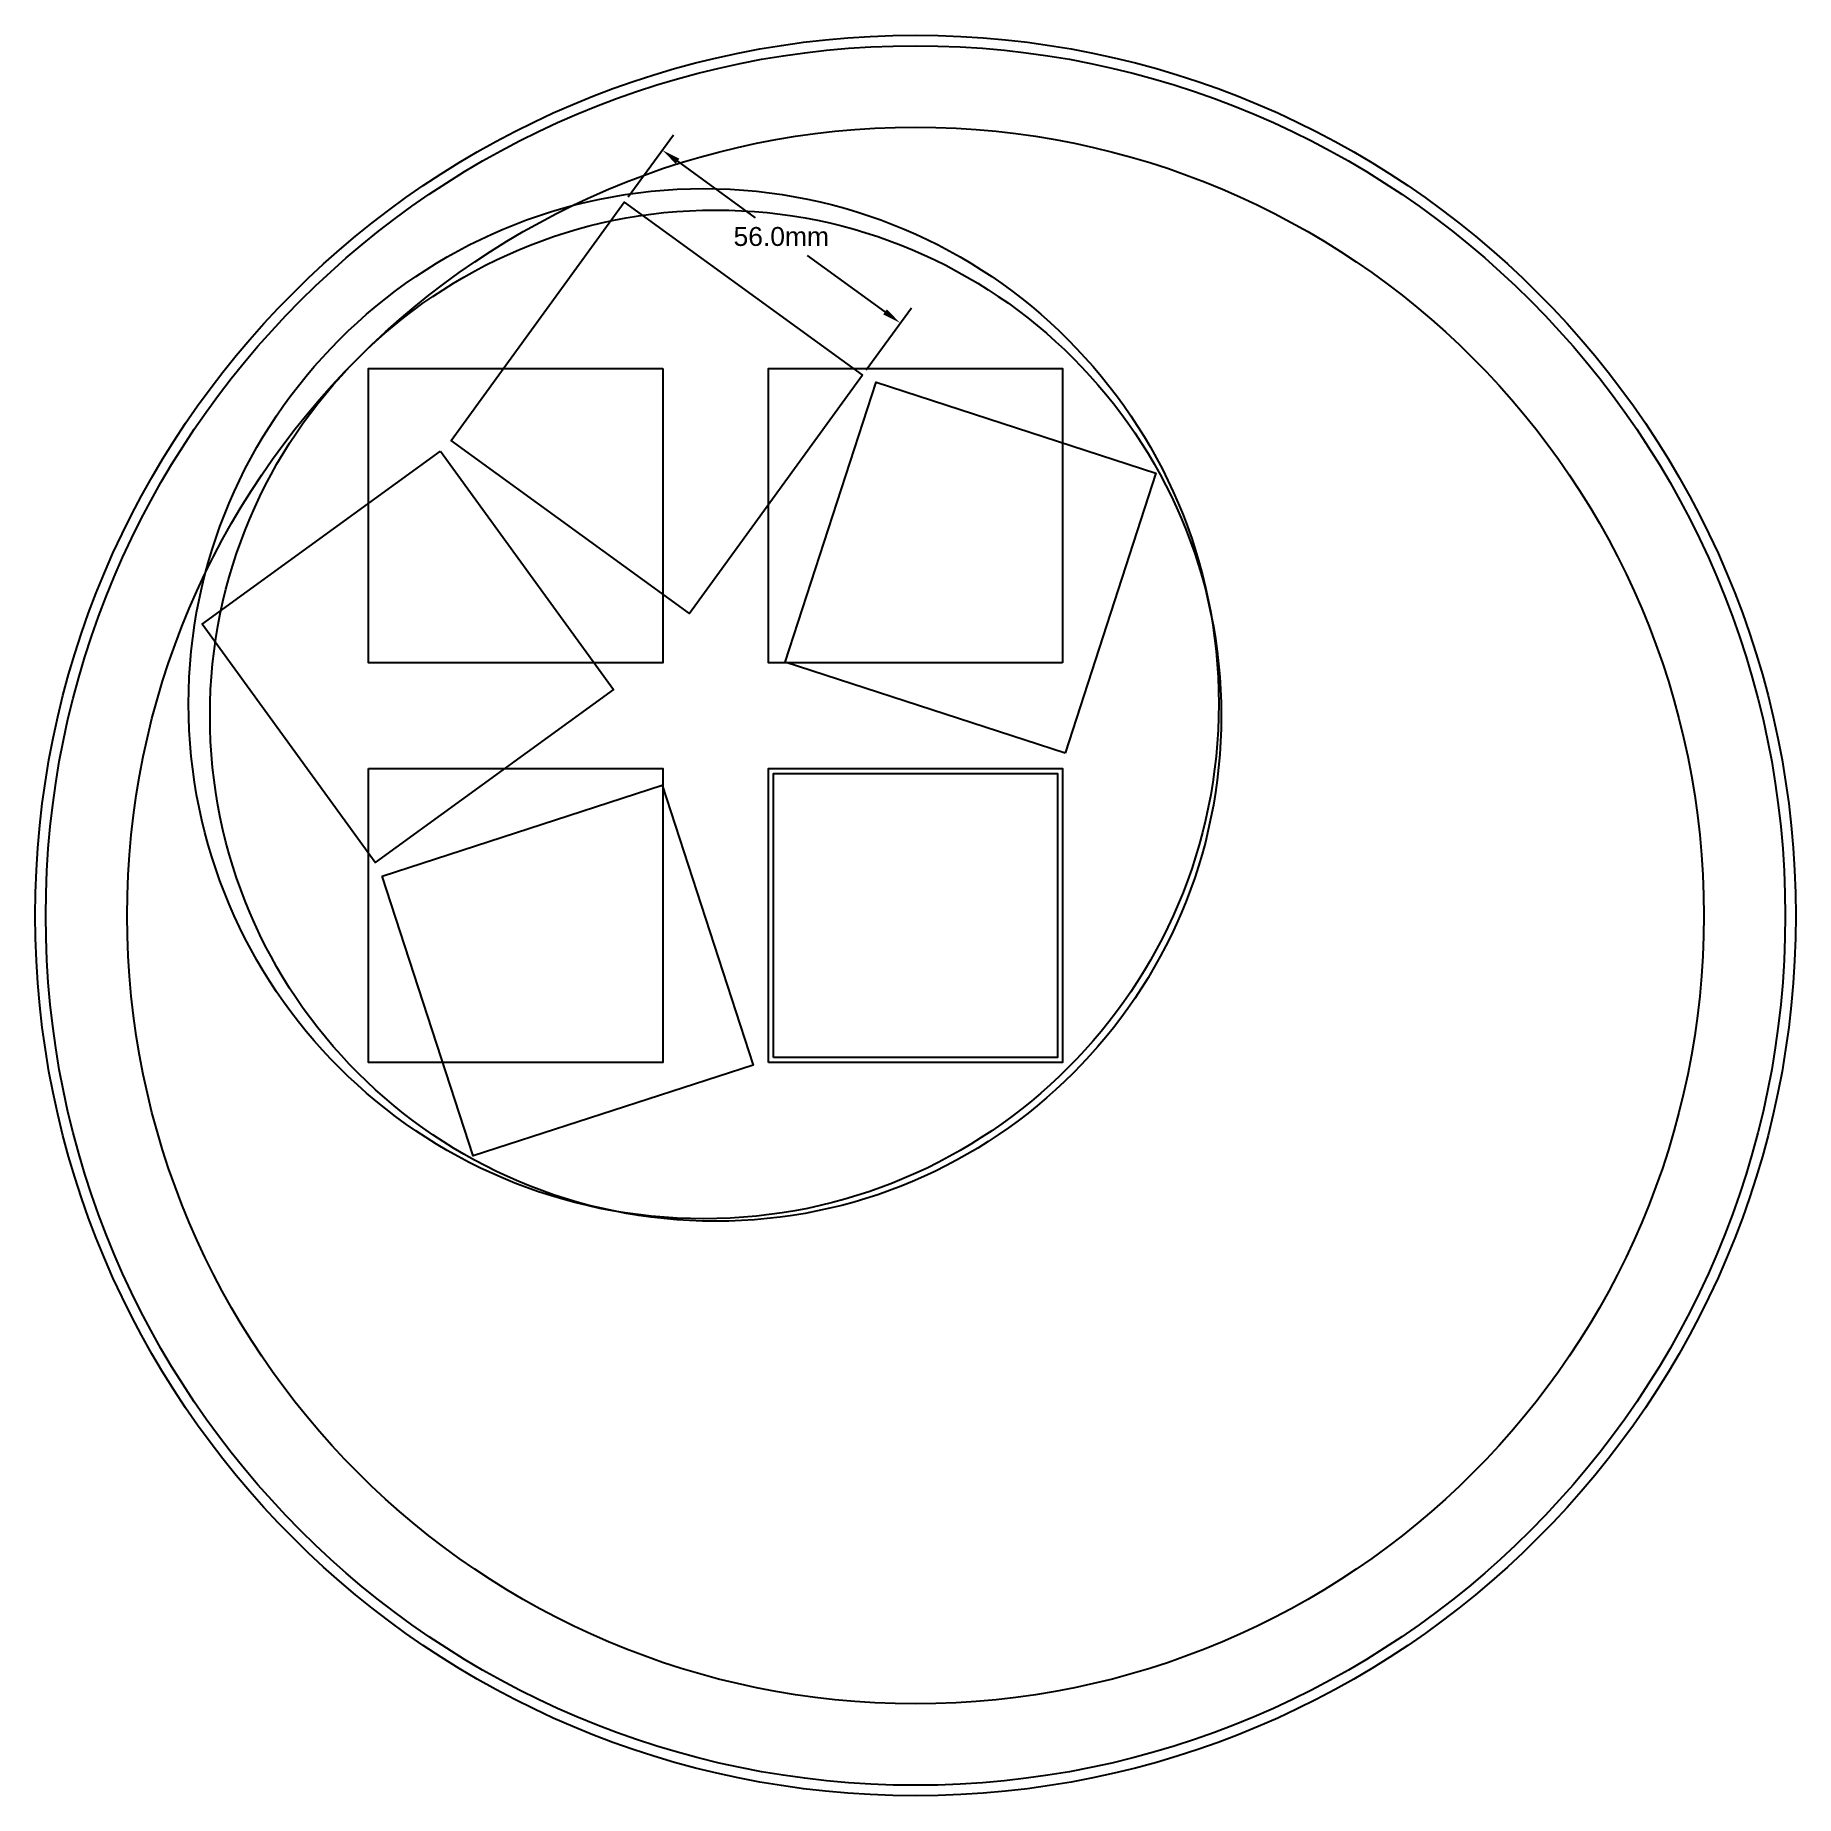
# Model space of a CAD drawing. Extents: x 12 to 347, y 14 to 349.
import ezdxf

# ---------------------------------------------------------------- set-up
doc = ezdxf.new("R2010")
doc.units = 0
doc.header["$MEASUREMENT"] = 0
doc.layers.get('Defpoints').update_dxf_attribs({"linetype": 'CONTINUOUS'})
for name, color, linetype in [('constants', 7, 'CONTINUOUS'), ('dims', 3, 'CONTINUOUS'), ('five', 1, 'CONTINUOUS'), ('four', 4, 'CONTINUOUS')]:
    doc.layers.add(name, color=color, linetype=linetype)
doc.styles.get("Standard").update_dxf_attribs({"font": 'ARIAL.TTF'})
doc.dimstyles.get("Standard").update_dxf_attribs({"dimtxt": 0.18, "dimasz": 0.18, "dimexe": 0.18, "dimexo": 0.0625, "dimgap": 0.09, "dimtad": 0, "dimtih": 1, "dimtoh": 1, "dimdec": 4, "dimzin": 0, "dimdsep": 46, "dimtxsty": 'Standard', "dimcen": 0.09, "dimadec": 0, "dimazin": 0, "dimtfac": 1, "dimtdec": 4, "dimtofl": 0, "dimtmove": 0, "dimatfit": 3, "dimfxl": 1, "dimtolj": 1, "dimtzin": 0, "dimarcsym": 0})

# ---------------------------------------------------------------- blocks, each defined once
blk = doc.blocks.new('*D2')
at = {"layer": 'Defpoints', "color": 0}
for p in [(123.95, 316.91), (176.47, 293.93), (169.25, 283.99)]:
    blk.add_point(p, dxfattribs=at)
at = {"layer": 'dims', "color": 0, "linetype": 'ByBlock', "lineweight": -2}
for p, q in [((124.68, 317.92), (133.29, 329.75)), ((134.08, 324.73), (148.87, 313.98)), ((173.56, 296.04), (158.78, 306.78)), ((169.99, 285), (178.59, 296.84))]:
    blk.add_line(p, q, dxfattribs=at)
at = {"layer": 'dims', "color": 0}
for points in [[(134.43, 325.21), (133.73, 324.24), (131.17, 326.84)], [(173.21, 295.56), (173.91, 296.53), (176.47, 293.93)]]:
    blk.add_solid(points, dxfattribs=at)
at = {"layer": 'dims', "color": 0, "linetype": 'ByBlock', "insert": (153.82, 310.38), "char_height": 3.6, "attachment_point": 5}
blk.add_mtext('\\A1;56.0mm', dxfattribs=at)

msp = doc.modelspace()

# ---------------------------------------------------------------- linework, layer by layer
at = {"layer": 'constants', "linetype": 'ByBlock'}
for points in [[(151.36, 153.2), (151.36, 209.2), (207.36, 209.2), (207.36, 153.2)], [(152.36, 154.2), (152.36, 208.2), (206.36, 208.2), (206.36, 154.2)]]:
    msp.add_lwpolyline(points, close=True, dxfattribs=at)
at = {"layer": 'constants', "color": 0}
for radius in [167.5, 165.5]:
    msp.add_circle((179.36, 181.2, 252.5), radius, dxfattribs=at)
at = {"layer": 'constants', "linetype": 'ByBlock'}
msp.add_circle((179.36, 181.2), 150, dxfattribs=at)
at = {"layer": 'five', "linetype": 'ByBlock'}
for points in [[(169.25, 283.99), (136.34, 238.68), (91.03, 271.6), (123.95, 316.91)], [(207.82, 212.1), (154.56, 229.4), (171.86, 282.66), (225.12, 265.35)], [(88.96, 269.53), (121.88, 224.22), (76.57, 191.31), (43.66, 236.61)], [(77.9, 188.7), (131.16, 206), (148.47, 152.74), (95.21, 135.44)]]:
    msp.add_lwpolyline(points, close=True, dxfattribs=at)
msp.add_circle((139.06, 221.5), 98.01, dxfattribs=at)
at = {"layer": 'four', "linetype": 'ByBlock'}
for points in [[(131.29, 285.27), (131.29, 229.27), (75.29, 229.27), (75.29, 285.27)], [(207.36, 229.27), (151.36, 229.27), (151.36, 285.27), (207.36, 285.27)], [(75.29, 209.2), (131.29, 209.2), (131.29, 153.2), (75.29, 153.2)]]:
    msp.add_lwpolyline(points, close=True, dxfattribs=at)
msp.add_circle((141.33, 219.23), 96.21, dxfattribs=at)

# ---------------------------------------------------------------- dimensions: what is measured, and where the dimension line sits
at = {"layer": 'dims', "linetype": 'ByBlock'}
dim = msp.add_aligned_dim(p1=(123.95, 316.91), p2=(169.25, 283.99), distance=12.28, dimstyle='Standard', override={"dimscale": 20, "dimdec": 1, "dimpost": 'mm', "dimtmove": 2}, dxfattribs=at)
dim.commit()
dim.dimension.update_dxf_attribs({"geometry": '*D2', "text_midpoint": (153.82, 310.38)})

doc.saveas('drawing.dxf')
